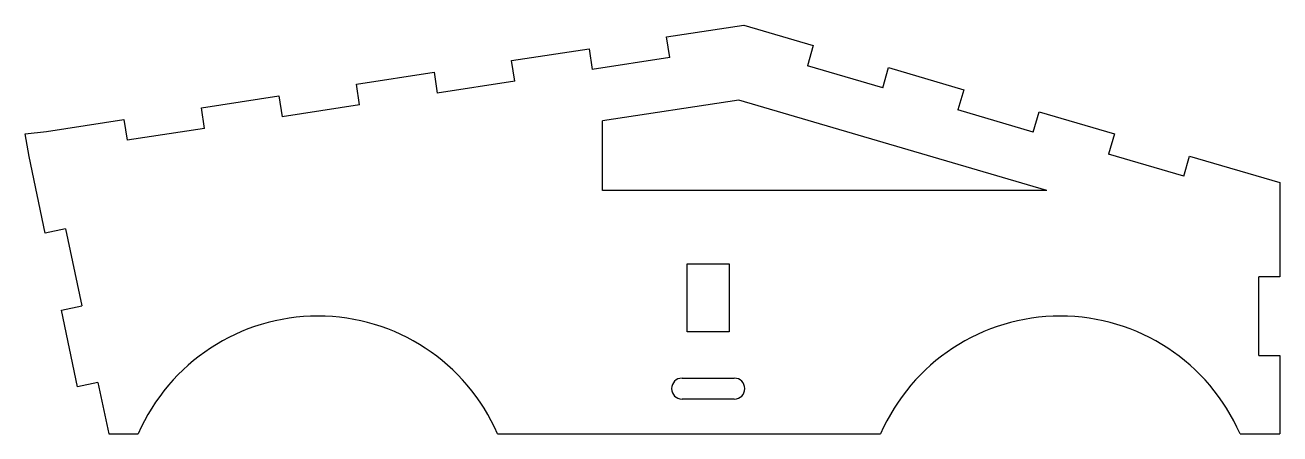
# Model space of a CAD drawing. Header units: millimetres. Extents: x -16 to 224, y 0 to 78.
import ezdxf

# ---------------------------------------------------------------- set-up
doc = ezdxf.new("R2010")
doc.units = ezdxf.units.MM

msp = doc.modelspace()

# ---------------------------------------------------------------- linework, layer by layer
at = {"color": 7, "linetype": 'Continuous', "lineweight": 25}
for p, q in [((106.69, 75.83), (121.44, 78.07)), ((121.44, 78.07), (134.76, 74.17)), ((107.3, 71.88), (106.69, 75.83)), ((77.04, 71.32), (91.87, 73.57)), ((91.87, 73.57), (92.47, 69.62)), ((134.76, 74.17), (133.64, 70.33)), ((77.64, 67.36), (77.04, 71.32)), ((107.3, 71.88), (92.47, 69.62)), ((148.03, 66.11), (133.64, 70.33)), ((148.03, 66.11), (149.16, 69.95)), ((149.16, 69.95), (163.55, 65.72)), ((47.38, 66.8), (62.21, 69.06)), ((62.21, 69.06), (62.81, 65.1)), ((77.64, 67.36), (62.81, 65.1)), ((47.98, 62.85), (47.38, 66.8)), ((163.55, 65.72), (162.43, 61.89)), ((17.72, 62.29), (32.55, 64.54)), ((32.55, 64.54), (33.15, 60.59)), ((47.98, 62.85), (33.15, 60.59)), ((120.48, 63.77), (94.41, 59.8)), ((179.41, 46.48), (120.48, 63.77)), ((-11.94, 57.77), (2.89, 60.03)), ((2.89, 60.03), (3.49, 56.08)), ((18.32, 58.33), (17.72, 62.29)), ((176.82, 57.66), (162.43, 61.89)), ((176.82, 57.66), (177.94, 61.5)), ((177.94, 61.5), (192.34, 57.28)), ((-16, 57.3), (-11.94, 57.77)), ((18.32, 58.33), (3.49, 56.08)), ((94.41, 46.48), (94.41, 59.8)), ((-15.25, 52.99), (-16, 57.3)), ((192.34, 57.28), (191.21, 53.44)), ((-12.16, 38.32), (-15.25, 52.99)), ((205.61, 49.22), (191.21, 53.44)), ((205.61, 49.22), (206.73, 53.06)), ((206.73, 53.06), (224, 48)), ((179.41, 46.48), (94.41, 46.48)), ((224, 48), (224, 30)), ((-8.25, 39.14), (-12.16, 38.32)), ((-8.25, 39.14), (-5.15, 24.46)), ((110.65, 19.47), (110.65, 32.47)), ((110.65, 32.47), (118.65, 32.47)), ((118.65, 32.47), (118.65, 19.47)), ((224, 30), (220, 30)), ((220, 15), (220, 30)), ((-9.07, 23.64), (-5.15, 24.46)), ((-5.98, 8.96), (-9.07, 23.64)), ((118.65, 19.47), (110.65, 19.47)), ((220, 15), (224, 15)), ((224, 15), (224, 0)), ((-2.06, 9.79), (-5.98, 8.96)), ((-2.06, 9.79), (0, 0)), ((109.65, 10.64), (119.65, 10.64)), ((119.65, 6.64), (109.65, 6.64)), ((0, 0), (5.63, 0)), ((74.37, 0), (147.63, 0)), ((216.37, 0), (224, 0))]:
    msp.add_line(p, q, dxfattribs=at)
for centre, radius, start, end in [((40, -15), 37.5, 23.5782, 156.4218), ((182, -15), 37.5, 23.5782, 156.4218), ((109.65, 8.64), 2, 90, 270), ((119.65, 8.64), 2, 270, 90)]:
    msp.add_arc(centre, radius, start, end, dxfattribs=at)

doc.saveas('drawing.dxf')
